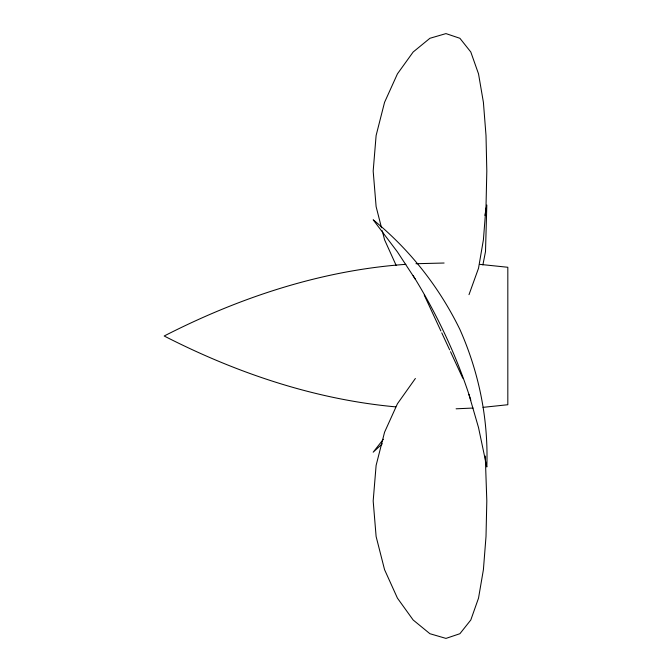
<?xml version="1.0" encoding="UTF-8"?>
<svg xmlns="http://www.w3.org/2000/svg" width="672" height="672" viewBox="0 0 672 672"><rect width="100%" height="100%" fill="white"/><g stroke="black" fill="none" stroke-linecap="round" stroke-linejoin="round"><path stroke-width="1.01" d="M484.898 215.418L486.814 205.019L485.503 251.563L482.891 264.953M468.997 294.672L478.523 268.246L483.403 239.778L486.007 206.632L486.814 171.058L486.007 135.475L483.403 102.329L478.523 73.861L470.803 52.013L459.9 38.287L445.964 33.6L429.912 38.287L413.154 52.013L397.438 73.861L384.56 102.329L376.118 135.475L373.178 171.058L376.118 206.632L381.494 227.724M415.38 378.47L397.438 403.754L384.56 432.222L376.118 465.368L373.178 500.942L376.118 536.525L384.56 569.671L397.438 598.139L413.154 619.987L429.912 633.713L445.964 638.4L459.9 633.713L470.803 619.987L478.523 598.139L483.403 569.671L486.007 536.525L486.814 500.942L485.276 456.044M383.359 439.27L373.178 452.197L382.309 443.789M483.025 407.35L507.822 404.729L507.822 267.271L480.043 264.382M405.88 264.331C321.292 270.304 239.35 297.536 164.178 336C236.368 372.943 314.723 399.462 395.774 406.879M473.071 408.047L456.103 408.803M415.96 263.718L444.1 263.021M415.254 279.115L397.438 251.924L373.178 219.803C409.802 249.572 439.236 287.112 459.917 329.498C479.111 372.725 488.536 419.681 486.814 466.981L478.523 427.577L468.896 394.388M413.154 275.654C437.287 314.656 456.918 356.429 470.803 400.159M424.242 295.075L440.882 330.952M441.756 332.842L449.644 349.835M450.517 351.725L462.773 378.16M396.152 265.406L384.56 239.778L382.259 230.74"/></g></svg>
